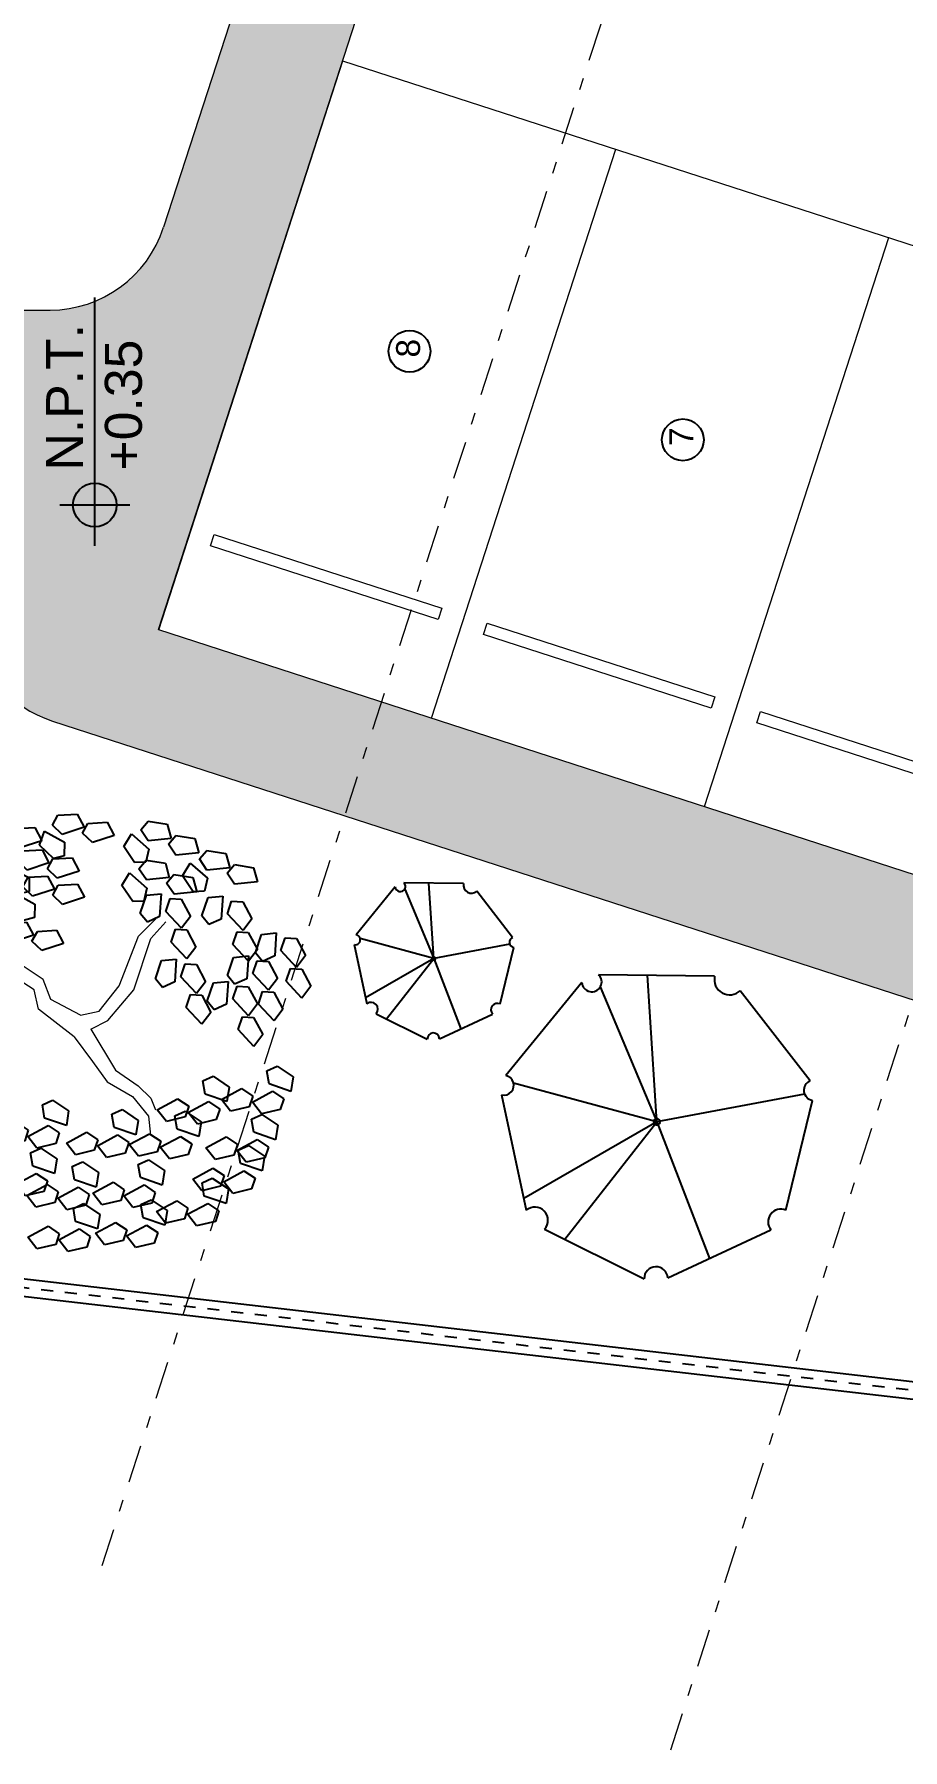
# Model space of a CAD drawing. Header units: feet. Extents: x 1019 to 2236, y -546 to 122.
# Drawn here: x 1096.12 to 1103.38, y -524.01 to -509.66 of the extents above; entities that cross this region are included whole.
import ezdxf

# ---------------------------------------------------------------- set-up
doc = ezdxf.new("R2010")
doc.units = ezdxf.units.FT
doc.header["$LTSCALE"] = 0.05
doc.header["$MEASUREMENT"] = 0
doc.linetypes.add('DASHDOT', pattern=[25.4, 12.7, -6.35, 0, -6.35])
doc.linetypes.add('HIDDEN', pattern=[9.524999999999999, 6.35, -3.175])
for name, color, linetype, lineweight in [('A-GENM', 8, 'Continuous', 9), ('arq-pisos', 251, 'Continuous', 5), ('None', 7, 'Continuous', 5), ('VUELOS', 8, 'HIDDEN', 0)]:
    doc.layers.add(name, color=color, linetype=linetype, lineweight=lineweight)
for name, color, linetype in [('PISO', 8, 'Continuous'), ('SOLAR', 2, 'DASHDOT'), ('TXT', 2, 'Continuous')]:
    doc.layers.add(name, color=color, linetype=linetype)
doc.layers.add('PLANTS', color=7, linetype='Continuous', true_color=0x005716)
doc.styles.add('ROMAND', font='arial.ttf')
doc.styles.get("Standard").update_dxf_attribs({"font": 'arial.ttf'})

# ---------------------------------------------------------------- blocks, each defined once
blk = doc.blocks.new('Arbol200')
at = {"color": 33, "linetype": 'Continuous'}
for p, q in [((0.5337287999989598, 0.6718463999997737), (0.6184944000002246, 0.7262243999979517)), ((0.550641599999642, 0.5264423999993567), (0.6778007999986471, 0.6808067999980237)), ((0.6778007999986471, 0.6808067999980237), (0.8216783999996436, 0.7262243999979517)), ((0.3727367999994271, 0.3541499999984779), (0.4574951999998916, 0.5537303999975819)), ((0.4574951999998916, 0.5537303999975819), (0.5337287999989598, 0.6718463999997737)), ((-0.7032708000002571, 0.3268620000002528), (-0.8640756000002624, 0.4358124000002107)), ((-0.7032708000002571, 0.4266540000004141), (-0.8557092000001034, 0.5174819999978325)), ((-0.2796048000013002, 0.3722759999989619), (-0.7032708000002571, 0.4266540000004141)), ((0.4744223999989003, 0.3087359999997687), (0.550641599999642, 0.5264423999993567)), ((-0.2881512000001862, 0.2541600000000443), (-0.7032708000002571, 0.3268620000002528)), ((-1.135203042679223e-14, 0.2179043999978574), (-0.2796048000013002, 0.3722759999989619)), ((0.09313559999935705, 0.09998999999843078), (0.3727367999994271, 0.3541499999984779)), ((0.3389003999993179, 0.163529999997624), (0.4744223999989003, 0.3087359999997687)), ((-0.05929920000090758, 0.1362419999993989), (-0.2881512000001862, 0.2541600000000443)), ((-1.135203042679223e-14, -2.84147705365001e-15), (-0.05929920000090758, 0.1362419999993989)), ((0.09313559999935705, 0.09998999999843078), (-1.135203042679223e-14, 0.2179043999978574)), ((0.1779083999997851, -0.01812960000170562), (0.3389003999993179, 0.163529999997624)), ((-1.135203042679223e-14, -2.84147705365001e-15), (-0.07621920000075305, -0.2541636000012687)), ((0.1779083999997851, -0.01812960000170562), (0.01691640000025246, -0.3358259999997272)), ((-0.07621920000075305, -0.2541636000012687), (-0.2202912000004403, -0.3447936000004148)), ((-0.2202912000004403, -0.3447936000004148), (-0.3389040000005593, -0.6354035999997023)), ((-0.1271628000002351, -0.3993696000001392), (-0.2372112000002857, -0.6806124000009759)), ((0.01691640000025246, -0.3358259999997272), (-0.1271628000002351, -0.3993696000001392)), ((-0.2372112000002857, -0.6806124000009759), (-0.1695492000004492, -0.8260236000005562))]:
    blk.add_line(p, q, dxfattribs=at)
at = {"layer": 'PLANTS', "linetype": 'Continuous'}
for p, q in [((-0.9263412000002176, 1.555462799999802), (-0.8082072000001175, 1.652238000000213)), ((-0.8082072000001175, 1.652238000000213), (-0.7031088000010753, 1.601028000000585)), ((-0.6969347999998831, 1.644184799998035), (-0.5788044000010018, 1.74096719999761)), ((-0.6849720000002093, 1.556225999999512), (-0.6969347999998831, 1.644184799998035)), ((-0.4737060000003225, 1.689757199997981), (-0.5797007999999664, 1.542340800000599)), ((-0.5788044000010018, 1.74096719999761), (-0.4737060000003225, 1.689757199997981)), ((0.09125279999879013, 1.601254799998784), (0.1497887999999762, 1.74230639999914)), ((0.1497887999999762, 1.74230639999914), (0.2666231999988554, 1.746701999997455)), ((0.2666231999988554, 1.746701999997455), (0.2426508000000353, 1.566730800000002)), ((0.2941451999993546, 1.60529399999759), (0.3346091999986924, 1.703455199999004)), ((0.3346091999986924, 1.703455199999004), (0.4226903999993624, 1.692414000000278)), ((0.4226903999993624, 1.692414000000278), (0.4858559999995009, 1.553374800000162)), ((0.4894523999990156, 1.556042399999566), (0.5479955999993649, 1.697090399998703)), ((0.5479955999993649, 1.697090399998703), (0.6648227999990808, 1.701486000000292)), ((0.6648227999990808, 1.701486000000292), (0.640857599999424, 1.521514799999565)), ((0.6923411999999984, 1.560078000000428), (0.7328124000001366, 1.658235600000623)), ((0.7328124000001366, 1.658235600000623), (0.8208971999987511, 1.647197999999841)), ((0.7519428000001311, 1.501466399999842), (0.8104859999988434, 1.642518000000197)), ((0.8104859999988434, 1.642518000000197), (0.9273132000001965, 1.646910000000568)), ((0.8208971999987511, 1.647197999999841), (0.8840627999988896, 1.50816239999767)), ((0.9273132000001965, 1.646910000000568), (0.9033479999989026, 1.466942399997785)), ((-0.9143748000009622, 1.467503999998004), (-0.9263412000002176, 1.555462799999802)), ((-0.7031088000010753, 1.601028000000585), (-0.8091072000003009, 1.453615199997873)), ((-0.5797007999999664, 1.542340800000599), (-0.6849720000002093, 1.556225999999512)), ((-0.4766436000010912, 1.462525199998706), (-0.3585059999997725, 1.55930759999828)), ((-0.2534147999998936, 1.508097599998652), (-0.3594059999999558, 1.360684799999214)), ((-0.3585059999997725, 1.55930759999828), (-0.2534147999998936, 1.508097599998652)), ((0.1432800000000384, 1.529330399999887), (0.09125279999879013, 1.601254799998784)), ((0.2426508000000353, 1.566730800000002), (0.1432800000000384, 1.529330399999887)), ((0.40936319999945, 1.464969599997855), (0.2941451999993546, 1.60529399999759)), ((0.4858559999995009, 1.553374800000162), (0.40936319999945, 1.464969599997855)), ((0.5414795999986267, 1.48411439999945), (0.4894523999990156, 1.556042399999566)), ((0.640857599999424, 1.521514799999565), (0.5414795999986267, 1.48411439999945)), ((0.8075627999996754, 1.419753599997418), (0.6923411999999984, 1.560078000000428)), ((0.8039771999989056, 1.429538399999726), (0.7519428000001311, 1.501466399999842)), ((0.8840627999988896, 1.50816239999767), (0.8075627999996754, 1.419753599997418)), ((0.9548351999990585, 1.505501999997429), (0.9953063999991968, 1.603659599997624)), ((1.070060399999954, 1.365181199998912), (0.9548351999990585, 1.505501999997429)), ((0.9953063999991968, 1.603659599997624), (1.083387599999867, 1.592625599998061)), ((1.083387599999867, 1.592625599998061), (1.146553200000005, 1.453586399997945)), ((-0.9386964000001283, 1.390683599998371), (-0.7586100000013288, 1.413773999999827)), ((-0.9044280000011098, 1.278910799998991), (-0.9386964000001283, 1.390683599998371)), ((-0.8091072000003009, 1.453615199997873), (-0.9143748000009622, 1.467503999998004)), ((-0.7586100000013288, 1.413773999999827), (-0.6969312000003014, 1.327345199998669)), ((-0.7060499999997887, 1.373803200000472), (-0.5879160000013257, 1.470581999998828)), ((-0.6940800000009516, 1.285844399998675), (-0.7060499999997887, 1.373803200000472)), ((-0.4828176000006464, 1.419379199998363), (-0.5888124000002903, 1.271962799997706)), ((-0.5879160000013257, 1.470581999998828), (-0.4828176000006464, 1.419379199998363)), ((-0.4646807999997804, 1.374566400000182), (-0.4766436000010912, 1.462525199998706)), ((-0.3594059999999558, 1.360684799999214), (-0.4646807999997804, 1.374566400000182)), ((-0.2479752000001212, 1.34460719999806), (-0.1298448000012399, 1.441393199998853)), ((-0.02475000000014232, 1.390183199999225), (-0.1307447999997862, 1.242766799998569)), ((-0.1298448000012399, 1.441393199998853), (-0.02475000000014232, 1.390183199999225)), ((0.320921999999689, 1.360785600000596), (0.3613931999998272, 1.458957599999118)), ((0.4361471999989476, 1.220468400000024), (0.320921999999689, 1.360785600000596)), ((0.3613931999998272, 1.458957599999118), (0.4494780000000787, 1.447909199997954)), ((0.4494780000000787, 1.447909199997954), (0.5126471999997988, 1.308877200000276)), ((0.7191287999990776, 1.31556960000016), (0.7595999999992159, 1.413741599998681)), ((0.7595999999992159, 1.413741599998681), (0.8476775999986671, 1.402693199997517)), ((0.9033479999989026, 1.466942399997785), (0.8039771999989056, 1.429538399999726)), ((0.8476775999986671, 1.402693199997517), (0.9108468000000243, 1.263661199999839)), ((0.9816263999993565, 1.26099719999838), (1.022097599999495, 1.359165599998957)), ((1.022097599999495, 1.359165599998957), (1.110175199998946, 1.348117199997793)), ((1.05933960000001, 1.270760399999924), (1.117886399999941, 1.411812000000279)), ((1.146553200000005, 1.453586399997945), (1.070060399999954, 1.365181199998912)), ((1.117886399999941, 1.411812000000279), (1.234710000000075, 1.416203999997376)), ((1.234710000000075, 1.416203999997376), (1.210744799998781, 1.236236399997867)), ((1.262231999998937, 1.274795999997511), (1.302703199999075, 1.372960800000143)), ((1.302703199999075, 1.372960800000143), (1.390784399999745, 1.361919599998143)), ((1.390784399999745, 1.361919599998143), (1.453949999999884, 1.222880399998027)), ((-0.7530696000001739, 1.258577999997939), (-0.9044280000011098, 1.278910799998991)), ((-0.9003132000012668, 1.172116799998909), (-0.7821792000011668, 1.268899199998484)), ((-0.7821792000011668, 1.268899199998484), (-0.677088000001288, 1.217689199998855)), ((-0.6969312000003014, 1.327345199998669), (-0.7530696000001739, 1.258577999997939)), ((-0.7184052000013366, 1.209023999999042), (-0.5383188000008999, 1.232114400000498)), ((-0.5888124000002903, 1.271962799997706), (-0.6940800000009516, 1.285844399998675)), ((-0.5383188000008999, 1.232114400000498), (-0.4766364000002908, 1.145689200000558)), ((-0.4773852000000374, 1.255888799997771), (-0.3592548000011561, 1.352663999998182)), ((-0.4654152000012004, 1.167926399998029), (-0.4773852000000374, 1.255888799997771)), ((-0.2541564000004768, 1.301453999998554), (-0.3601476000005391, 1.154037599997898)), ((-0.3592548000011561, 1.352663999998182), (-0.2541564000004768, 1.301453999998554)), ((-0.2360160000000291, 1.256648399999537), (-0.2479752000001212, 1.34460719999806)), ((-0.1307447999997862, 1.242766799998569), (-0.2360160000000291, 1.256648399999537)), ((0.269157599999005, 1.120226399998134), (0.327693600000191, 1.261277999998489)), ((0.327693600000191, 1.261277999998489), (0.4445243999994886, 1.265673600000079)), ((0.4445243999994886, 1.265673600000079), (0.4205556000002502, 1.085702399999351)), ((0.5126471999997988, 1.308877200000276), (0.4361471999989476, 1.220468400000024)), ((0.4720391999991875, 1.124265600000214), (0.5125103999993257, 1.22241959999919)), ((0.5125103999993257, 1.22241959999919), (0.6005915999999956, 1.211385599999627)), ((0.8343539999999734, 1.175255999997532), (0.7191287999990776, 1.31556960000016)), ((0.9108468000000243, 1.263661199999839), (0.8343539999999734, 1.175255999997532)), ((1.096844399999452, 1.120679999997807), (0.9816263999993565, 1.26099719999838)), ((1.111366799999621, 1.198832399999807), (1.05933960000001, 1.270760399999924)), ((1.110175199998946, 1.348117199997793), (1.173337199999503, 1.209085200000115)), ((1.210744799998781, 1.236236399997867), (1.111366799999621, 1.198832399999807)), ((1.377449999999032, 1.134475199998994), (1.262231999998937, 1.274795999997511)), ((1.453949999999884, 1.222880399998027), (1.377449999999032, 1.134475199998994)), ((-1.409558400000253, 1.113483599997559), (-1.305216000000121, 1.166212799997444)), ((-1.403931600000953, 0.9608759999977308), (-1.409558400000253, 1.113483599997559)), ((-1.305216000000121, 1.166212799997444), (-1.251925200000016, 0.9926423999993829)), ((-1.129723200001183, 1.083394799997401), (-1.011589200001083, 1.180169999997813)), ((-0.9064908000004037, 1.128967200000622), (-1.012489200001266, 0.9815507999999652)), ((-1.011589200001083, 1.180169999997813), (-0.9064908000004037, 1.128967200000622)), ((-0.8883540000011748, 1.084158000000386), (-0.9003132000012668, 1.172116799998909)), ((-0.677088000001288, 1.217689199998855), (-0.7830828000009318, 1.070272799998199)), ((-0.6841332000010992, 1.097251199999661), (-0.7184052000013366, 1.209023999999042)), ((-0.532778399999745, 1.07691839999861), (-0.6841332000010992, 1.097251199999661)), ((-0.4766364000002908, 1.145689200000558), (-0.532778399999745, 1.07691839999861)), ((-0.4897440000011669, 1.091105999998396), (-0.3096503999999299, 1.114196399999852)), ((-0.455468400001348, 0.9793331999990158), (-0.4897440000011669, 1.091105999998396)), ((-0.3601476000005391, 1.154037599997898), (-0.4654152000012004, 1.167926399998029)), ((-0.3096503999999299, 1.114196399999852), (-0.2479752000001212, 1.027771199999913)), ((0.3211848000002533, 1.048301999999236), (0.269157599999005, 1.120226399998134)), ((0.4205556000002502, 1.085702399999351), (0.3211848000002533, 1.048301999999236)), ((0.5872644000000832, 0.9839412000004784), (0.4720391999991875, 1.124265600000214)), ((0.5825880000000211, 0.9568943999987793), (0.6411275999991517, 1.097945999999135)), ((0.6005915999999956, 1.211385599999627), (0.6637643999992974, 1.072346399999512)), ((0.6411275999991517, 1.097945999999135), (0.7579584000000863, 1.102337999999506)), ((0.7579584000000863, 1.102337999999506), (0.7339895999992109, 0.9223703999999968)), ((1.173337199999503, 1.209085200000115), (1.096844399999452, 1.120679999997807)), ((1.289016000000072, 1.030291199998461), (1.32948720000021, 1.128459599999039)), ((1.32948720000021, 1.128459599999039), (1.417564799999661, 1.117411199997875)), ((1.417564799999661, 1.117411199997875), (1.480733999999381, 0.9783792000001965)), ((-1.326646800001265, 0.9172079999974783), (-1.403931600000953, 0.9608759999977308)), ((-1.251925200000016, 0.9926423999993829), (-1.326646800001265, 0.9172079999974783)), ((-1.117753200000709, 0.9954359999988781), (-1.129723200001183, 1.083394799997401)), ((-1.012489200001266, 0.9815507999999652), (-1.117753200000709, 0.9954359999988781)), ((-0.7830828000009318, 1.070272799998199), (-0.8883540000011748, 1.084158000000386)), ((-0.3041172000012125, 0.959003999999183), (-0.455468400001348, 0.9793331999990158)), ((-0.3411144000007084, 0.9087947999978467), (-0.22298400000019, 1.005577199997421)), ((-0.2479752000001212, 1.027771199999913), (-0.3041172000012125, 0.959003999999183)), ((-0.1178928000003111, 0.9543671999977931), (-0.2238875999999549, 0.8069508000004105)), ((-0.22298400000019, 1.005577199997421), (-0.1178928000003111, 0.9543671999977931)), ((0.4988339999990671, 0.8797571999999462), (0.5393051999992053, 0.9779256000005232)), ((0.5393051999992053, 0.9779256000005232), (0.6273863999998752, 0.9668771999993594)), ((0.6346151999996322, 0.8849699999998818), (0.5825880000000211, 0.9568943999987793)), ((0.6637643999992974, 1.072346399999512), (0.5872644000000832, 0.9839412000004784)), ((0.6273863999998752, 0.9668771999993594), (0.6905520000000137, 0.827845199998407)), ((0.7854803999989485, 0.9609335999975854), (0.8259443999999234, 1.059094799998999)), ((0.9006983999990438, 0.8206091999978496), (0.7854803999989485, 0.9609335999975854)), ((0.8259443999999234, 1.059094799998999), (0.9140255999989562, 1.048053600000273)), ((0.9140255999989562, 1.048053600000273), (0.9771911999990948, 0.9090144000001572)), ((1.404244799998912, 0.8899739999978891), (1.289016000000072, 1.030291199998461)), ((1.321253999999305, 0.8293967999998102), (1.379793600000073, 0.9704484000001655)), ((1.379793600000073, 0.9704484000001655), (1.496624399999371, 0.974843999998481)), ((1.480733999999381, 0.9783792000001965), (1.404244799998912, 0.8899739999978891)), ((1.496624399999371, 0.974843999998481), (1.472651999998914, 0.7948727999977534)), ((-1.477641600000254, 0.8771327999987959), (-1.37329560000054, 0.9298619999986811)), ((-1.472018400000536, 0.7245215999977489), (-1.477641600000254, 0.8771327999987959)), ((-1.37329560000054, 0.9298619999986811), (-1.320008400000017, 0.7562916000006197)), ((-1.142078400001094, 0.918615599999245), (-0.9619920000006572, 0.941705999997427)), ((-1.107806400000857, 0.8068427999998646), (-1.142078400001094, 0.918615599999245)), ((-0.9619920000006572, 0.941705999997427), (-0.9003096000000481, 0.8552771999995428)), ((-0.9003096000000481, 0.8552771999995428), (-0.9564516000011394, 0.7865099999988131)), ((-0.5705208000010429, 0.8200727999996131), (-0.4523904000005246, 0.9168480000000243)), ((-0.5585616000009508, 0.7321139999978157), (-0.5705208000010429, 0.8200727999996131)), ((-0.3472919999998453, 0.8656451999995596), (-0.4532904000007079, 0.7182287999989029)), ((-0.4523904000005246, 0.9168480000000243), (-0.3472919999998453, 0.8656451999995596)), ((-0.3291516000010347, 0.8208359999993233), (-0.3411144000007084, 0.9087947999978467)), ((-0.2238875999999549, 0.8069508000004105), (-0.3291516000010347, 0.8208359999993233)), ((0.6140519999991625, 0.7394399999993737), (0.4988339999990671, 0.8797571999999462)), ((0.6905520000000137, 0.827845199998407), (0.6140519999991625, 0.7394399999993737)), ((0.7339895999992109, 0.9223703999999968), (0.6346151999996322, 0.8849699999998818)), ((0.8122571999992828, 0.7164252000005916), (0.852728399999421, 0.8145935999978945)), ((0.852728399999421, 0.8145935999978945), (0.9408131999996725, 0.8035452000000048)), ((0.9771911999990948, 0.9090144000001572), (0.9006983999990438, 0.8206091999978496)), ((1.014627599999937, 0.7481483999974414), (1.07317079999865, 0.8891963999998522)), ((1.07317079999865, 0.8891963999998522), (1.189994399998784, 0.8935919999981677)), ((1.189994399998784, 0.8935919999981677), (1.166032799998709, 0.7136243999986589)), ((1.217516399999283, 0.7521839999983029), (1.257987599999421, 0.850341599998498)), ((1.257987599999421, 0.850341599998498), (1.346072399999673, 0.8393075999989349)), ((1.373281199998917, 0.7574723999976384), (1.321253999999305, 0.8293967999998102)), ((1.346072399999673, 0.8393075999989349), (1.40923440000023, 0.7002683999988192)), ((1.52414639999987, 0.8334359999986162), (1.564610399999208, 0.93159720000003)), ((1.639364399999965, 0.6931115999988804), (1.52414639999987, 0.8334359999986162)), ((1.564610399999208, 0.93159720000003), (1.652691599999878, 0.9205559999980294)), ((1.652691599999878, 0.9205559999980294), (1.715857200000016, 0.7815167999979138)), ((-1.394730000001266, 0.6808571999987151), (-1.472018400000536, 0.7245215999977489)), ((-1.320008400000017, 0.7562916000006197), (-1.394730000001266, 0.6808571999987151)), ((-1.348264800000299, 0.6150203999979538), (-1.257735600000899, 0.7723979999984265)), ((-1.257735600000899, 0.7723979999984265), (-1.151604000000782, 0.7692551999985852)), ((-1.240200000000561, 0.659541599998917), (-1.135857600000429, 0.7122707999988023)), ((-1.130792400001349, 0.6829559999987367), (-1.238526000000286, 0.5747147999998531)), ((-1.151604000000782, 0.7692551999985852), (-1.130792400001349, 0.6829559999987367)), ((-1.135857600000429, 0.7122707999988023), (-1.082566800000325, 0.5387003999974667)), ((-0.9564516000011394, 0.7865099999988131), (-1.107806400000857, 0.8068427999998646)), ((-1.053496800001278, 0.6023664000000252), (-0.935362800001178, 0.6991416000004363)), ((-0.935362800001178, 0.6991416000004363), (-0.8302644000004988, 0.6479387999999715)), ((-0.8240904000009436, 0.6910883999982587), (-0.7059564000008435, 0.787870799997833)), ((-0.8121276000012698, 0.6031259999985167), (-0.8240904000009436, 0.6910883999982587)), ((-0.6008652000009647, 0.736660799998205), (-0.7068600000006084, 0.5892443999975483)), ((-0.7059564000008435, 0.787870799997833), (-0.6008652000009647, 0.736660799998205)), ((-0.5828796000005354, 0.6552935999981826), (-0.4027932000000987, 0.6783839999996387)), ((-0.4532904000007079, 0.7182287999989029), (-0.5585616000009508, 0.7321139999978157)), ((-0.4027932000000987, 0.6783839999996387), (-0.3411144000007084, 0.5919551999984803)), ((0.9274859999997601, 0.576108000000019), (0.8122571999992828, 0.7164252000005916)), ((0.9408131999996725, 0.8035452000000048), (1.003982399999393, 0.6645131999990525)), ((1.066654799999549, 0.6762204000005994), (1.014627599999937, 0.7481483999974414)), ((1.166032799998709, 0.7136243999986589), (1.066654799999549, 0.6762204000005994)), ((1.332734399999379, 0.6118631999997859), (1.217516399999283, 0.7521839999983029)), ((1.40923440000023, 0.7002683999988192), (1.332734399999379, 0.6118631999997859)), ((1.472651999998914, 0.7948727999977534), (1.373281199998917, 0.7574723999976384)), ((1.550923200000204, 0.5889275999983482), (1.591394399998705, 0.6870959999989252)), ((1.591394399998705, 0.6870959999989252), (1.679479199998957, 0.6760511999989801)), ((1.715857200000016, 0.7815167999979138), (1.639364399999965, 0.6931115999988804)), ((-1.545080399999835, 0.6141276000002079), (-1.44073800000134, 0.6668568000000931)), ((-1.539453600000536, 0.4615200000003795), (-1.545080399999835, 0.6141276000002079)), ((-1.44073800000134, 0.6668568000000931), (-1.387447200001236, 0.4932863999987575)), ((-1.238526000000286, 0.5747147999998531), (-1.348264800000299, 0.6150203999979538)), ((-1.234573200001262, 0.5069339999990887), (-1.240200000000561, 0.659541599998917)), ((-1.041530400000386, 0.5144075999982277), (-1.053496800001278, 0.6023664000000252)), ((-0.8302644000004988, 0.6479387999999715), (-0.9362628000013613, 0.5005223999993148)), ((-0.7068600000006084, 0.5892443999975483), (-0.8121276000012698, 0.6031259999985167)), ((-0.5486111999998797, 0.5435207999988023), (-0.5828796000005354, 0.6552935999981826)), ((-0.3972528000005809, 0.5231879999977508), (-0.5486111999998797, 0.5435207999988023)), ((-0.3411144000007084, 0.5919551999984803), (-0.3972528000005809, 0.5231879999977508)), ((0.6673644000000308, 0.4667040000003879), (0.7259003999995798, 0.6077555999974691)), ((0.7259003999995798, 0.6077555999974691), (0.8427311999988774, 0.6121511999990588)), ((0.8427311999988774, 0.6121511999990588), (0.818762399999639, 0.4321799999983312)), ((0.8702531999993766, 0.4707431999991939), (0.9107171999987144, 0.5688971999981702)), ((0.9107171999987144, 0.5688971999981702), (0.9987983999993844, 0.5578631999986072)), ((1.003982399999393, 0.6645131999990525), (0.9274859999997601, 0.576108000000019)), ((0.9987983999993844, 0.5578631999986072), (1.061963999999523, 0.4188239999984915)), ((1.244303999999999, 0.5076755999980349), (1.284775200000138, 0.6058475999998307)), ((1.284775200000138, 0.6058475999998307), (1.372849200000007, 0.5947991999986669)), ((1.372849200000007, 0.5947991999986669), (1.436021999999309, 0.4557671999977145)), ((1.666151999999044, 0.4486103999977757), (1.550923200000204, 0.5889275999983482)), ((1.679479199998957, 0.6760511999989801), (1.742648399998677, 0.5370191999980278)), ((-1.613167200001055, 0.3777767999981705), (-1.508817600000123, 0.4305059999980557)), ((-1.462168800000847, 0.417852000000127), (-1.539453600000536, 0.4615200000003795)), ((-1.508817600000123, 0.4305059999980557), (-1.455534000000819, 0.2569355999999942)), ((-1.387447200001236, 0.4932863999987575), (-1.462168800000847, 0.417852000000127)), ((-1.308283200000562, 0.4231908000001539), (-1.20394080000043, 0.475920000000039)), ((-1.302660000000844, 0.2705795999991067), (-1.308283200000562, 0.4231908000001539)), ((-1.157288399999936, 0.4632659999988362), (-1.234573200001262, 0.5069339999990887)), ((-1.20394080000043, 0.475920000000039), (-1.150650000000325, 0.3023495999987034)), ((-1.082566800000325, 0.5387003999974667), (-1.157288399999936, 0.4632659999988362)), ((-1.065855600000771, 0.4375835999973759), (-0.8857692000003339, 0.4606776000000508)), ((-1.031583600000533, 0.3258107999979955), (-1.065855600000771, 0.4375835999973759)), ((-0.9362628000013613, 0.5005223999993148), (-1.041530400000386, 0.5144075999982277)), ((-0.8857692000003339, 0.4606776000000508), (-0.8240868000013619, 0.3742487999988924)), ((0.719391599999642, 0.3947795999982162), (0.6673644000000308, 0.4667040000003879)), ((0.818762399999639, 0.4321799999983312), (0.719391599999642, 0.3947795999982162)), ((0.9854711999994719, 0.3304187999994582), (0.8702531999993766, 0.4707431999991939)), ((1.061963999999523, 0.4188239999984915), (0.9854711999994719, 0.3304187999994582)), ((1.359529199999258, 0.3673619999986812), (1.244303999999999, 0.5076755999980349)), ((1.436021999999309, 0.4557671999977145), (1.359529199999258, 0.3673619999986812)), ((1.45521359999874, 0.3123323999992834), (1.513749599999926, 0.4533839999996388)), ((1.513749599999926, 0.4533839999996388), (1.630583999998805, 0.4577795999979543)), ((1.630583999998805, 0.4577795999979543), (1.606611599999985, 0.2778084000005009)), ((1.658095199998922, 0.3163715999980894), (1.698566399999061, 0.4145256000003399)), ((1.742648399998677, 0.5370191999980278), (1.666151999999044, 0.4486103999977757)), ((1.698566399999061, 0.4145256000003399), (1.786651199999312, 0.4034915999975027)), ((-1.607540400000118, 0.2251619999991789), (-1.613167200001055, 0.3777767999981705)), ((-1.483786799999882, 0.1156644000006025), (-1.393261200000063, 0.2730419999978011)), ((-1.393261200000063, 0.2730419999978011), (-1.287129599999946, 0.2698991999979597)), ((-1.150650000000325, 0.3023495999987034), (-1.225371599999937, 0.226915200000073)), ((-1.178906400000608, 0.1610783999993117), (-1.088380800000789, 0.318459599997729)), ((-1.088380800000789, 0.318459599997729), (-0.9822528000002535, 0.3153131999999431)), ((-0.8802252000012344, 0.3054815999981628), (-1.031583600000533, 0.3258107999979955)), ((-0.9822528000002535, 0.3153131999999431), (-0.9614376000012383, 0.2290175999980391)), ((-0.8240868000013619, 0.3742487999988924), (-0.8802252000012344, 0.3054815999981628)), ((0.8970335999992926, 0.2262347999989259), (0.937501199999849, 0.324403199999503)), ((0.937501199999849, 0.324403199999503), (1.025586000000101, 0.3133547999983392)), ((1.025586000000101, 0.3133547999983392), (1.088758799999402, 0.1743227999973868)), ((1.133229599999674, 0.2398319999985659), (1.191769199998805, 0.3808799999977026)), ((1.191769199998805, 0.3808799999977026), (1.30859999999974, 0.3852755999992922)), ((1.30859999999974, 0.3852755999992922), (1.284631199998864, 0.2053043999985647)), ((1.336114799999438, 0.2438675999994274), (1.376585999999577, 0.3420323999987857)), ((1.376585999999577, 0.3420323999987857), (1.464667200000247, 0.3309912000000594)), ((1.507240799999988, 0.2404080000003858), (1.45521359999874, 0.3123323999992834)), ((1.464667200000247, 0.3309912000000594), (1.527839999999548, 0.1919519999999437)), ((1.606611599999985, 0.2778084000005009), (1.507240799999988, 0.2404080000003858)), ((1.773320399999818, 0.1760471999983537), (1.658095199998922, 0.3163715999980894)), ((1.786651199999312, 0.4034915999975027), (1.849820399999032, 0.264452399997387)), ((-1.530252000000848, 0.1815011999980896), (-1.607540400000118, 0.2251619999991789)), ((-1.455534000000819, 0.2569355999999942), (-1.530252000000848, 0.1815011999980896)), ((-1.266318000000513, 0.1835999999981112), (-1.374047999999868, 0.07535879999922769)), ((-1.225371599999937, 0.226915200000073), (-1.302660000000844, 0.2705795999991067)), ((-1.287129599999946, 0.2698991999979597), (-1.266318000000513, 0.1835999999981112)), ((-1.069167600000594, 0.1207727999979369), (-1.178906400000608, 0.1610783999993117)), ((-0.9614376000012383, 0.2290175999980391), (-1.069167600000594, 0.1207727999979369)), ((1.012258800000188, 0.08591759999835345), (0.8970335999992926, 0.2262347999989259)), ((1.088758799999402, 0.1743227999973868), (1.012258800000188, 0.08591759999835345)), ((1.185256799999286, 0.1679039999984496), (1.133229599999674, 0.2398319999985659)), ((1.284631199998864, 0.2053043999985647), (1.185256799999286, 0.1679039999984496)), ((1.451339999998697, 0.1035467999976362), (1.336114799999438, 0.2438675999994274)), ((1.527839999999548, 0.1919519999999437), (1.451339999998697, 0.1035467999976362)), ((1.684889999998802, 0.07186319999782143), (1.72536119999894, 0.1700315999983985)), ((1.72536119999894, 0.1700315999983985), (1.81344239999961, 0.1589832000005089)), ((1.849820399999032, 0.264452399997387), (1.773320399999818, 0.1760471999983537)), ((1.81344239999961, 0.1589832000005089), (1.876607999999748, 0.01995119999955648)), ((-1.374047999999868, 0.07535879999922769), (-1.483786799999882, 0.1156644000006025)), ((0.7011935999993397, -0.08703359999963424), (0.7597295999988887, 0.05401799999744696)), ((0.7597295999988887, 0.05401799999744696), (0.8765639999994049, 0.05841359999903659)), ((0.8765639999994049, 0.05841359999903659), (0.8525915999989478, -0.1215576000016909)), ((0.9040751999995222, -0.08299440000082824), (0.9445463999996604, 0.01515959999814811)), ((0.9445463999996604, 0.01515959999814811), (1.032631199999912, 0.004125599998585017)), ((1.032631199999912, 0.004125599998585017), (1.095800399999632, -0.1349136000015306)), ((1.09084319999946, -0.1051596000001183), (1.14938639999981, 0.03588839999901836)), ((1.14938639999981, 0.03588839999901836), (1.266213599999526, 0.04028400000060799)), ((1.266213599999526, 0.04028400000060799), (1.242248399999869, -0.139683600002175)), ((1.362905999999737, -0.0006408000008406127), (1.403377199999875, 0.09753119999768102)), ((1.403377199999875, 0.09753119999768102), (1.491462000000126, 0.08648279999979137)), ((1.491462000000126, 0.08648279999979137), (1.554623999999046, -0.05254920000116101)), ((1.800107999998897, -0.06845399999947686), (1.684889999998802, 0.07186319999782143)), ((1.876607999999748, 0.01995119999955648), (1.800107999998897, -0.06845399999947686)), ((-1.536742800001241, -0.08989559999936601), (-1.445896800001003, -0.01631519999973818)), ((-1.498996800000361, -0.2378772000014606), (-1.536742800001241, -0.08989559999936601)), ((-1.445896800001003, -0.01631519999973818), (-1.357135200000823, -0.1747044000021589)), ((0.7532207999989509, -0.158958000001806), (0.7011935999993397, -0.08703359999963424)), ((0.8525915999989478, -0.1215576000016909), (0.7532207999989509, -0.158958000001806)), ((1.019304, -0.223318800000564), (0.9040751999995222, -0.08299440000082824)), ((1.095800399999632, -0.1349136000015306), (1.019304, -0.223318800000564)), ((1.142870399999071, -0.1770876000002346), (1.09084319999946, -0.1051596000001183)), ((1.293735600000025, -0.101124000002531), (1.334206800000163, -0.002966400002335944)), ((1.40895360000012, -0.241444800001048), (1.293735600000025, -0.101124000002531)), ((1.334206800000163, -0.002966400002335944), (1.422287999999196, -0.01400040000189904)), ((1.478127599999413, -0.1409544000001944), (1.362905999999737, -0.0006408000008406127)), ((1.422287999999196, -0.01400040000189904), (1.485453599999334, -0.1530396000020147)), ((1.554623999999046, -0.05254920000116101), (1.478127599999413, -0.1409544000001944)), ((-1.553353200001049, -0.3353039999998174), (-1.46250360000123, -0.2617164000010263)), ((-1.414231200000734, -0.2642292000004118), (-1.498996800000361, -0.2378772000014606)), ((-1.46250360000123, -0.2617164000010263), (-1.373745600000632, -0.4201128000026102)), ((-1.357135200000823, -0.1747044000021589), (-1.414231200000734, -0.2642292000004118)), ((-1.206395999999961, -0.3076056000001727), (-1.11555000000136, -0.2340252000005449)), ((-1.11555000000136, -0.2340252000005449), (-1.026792000000762, -0.3924108000017469)), ((-1.011567600000319, -0.2259432000017142), (-0.9207216000000811, -0.1523592000008676)), ((-0.9738216000010764, -0.3739212000025901), (-1.011567600000319, -0.2259432000017142)), ((-0.9207216000000811, -0.1523592000008676), (-0.83196360000112, -0.3107484000000141)), ((-0.6219180000001984, -0.3167639999999693), (-0.5310684000003788, -0.2431836000003414)), ((-0.5310684000003788, -0.2431836000003414), (-0.4423103999997806, -0.4015727999994879)), ((0.9308699999994018, -0.3275028000010962), (0.97134119999954, -0.2293344000005191)), ((0.97134119999954, -0.2293344000005191), (1.05942240000021, -0.240382800001683)), ((1.05942240000021, -0.240382800001683), (1.122587999998711, -0.3794147999993612)), ((1.242248399999869, -0.139683600002175), (1.142870399999071, -0.1770876000002346)), ((1.320519599999523, -0.3456323999995248), (1.360990799999661, -0.2474604000010032)), ((1.360990799999661, -0.2474604000010032), (1.449068399999112, -0.258508800002167)), ((1.485453599999334, -0.1530396000020147), (1.40895360000012, -0.241444800001048)), ((1.449068399999112, -0.258508800002167), (1.512237599998832, -0.3975407999998452)), ((-1.515610799999751, -0.4832820000006933), (-1.553353200001049, -0.3353039999998174)), ((-1.371513600001356, -0.5641631999998963), (-1.316278800001248, -0.3912047999994712)), ((-1.316278800001248, -0.3912047999994712), (-1.211882400000843, -0.3718548000004404)), ((-1.211882400000843, -0.3718548000004404), (-1.173308400001235, -0.4518071999995328)), ((-1.168650000000719, -0.4555836000010486), (-1.206395999999961, -0.3076056000001727)), ((-1.026792000000762, -0.3924108000017469), (-1.083884400001091, -0.4819355999999999)), ((-1.028178000000127, -0.4713480000009468), (-0.9373319999998897, -0.3977604000021557)), ((-0.8890559999998117, -0.4002732000015413), (-0.9738216000010764, -0.3739212000025901)), ((-0.9373319999998897, -0.3977604000021557), (-0.848570400001347, -0.5561568000004655)), ((-0.83196360000112, -0.3107484000000141), (-0.8890559999998117, -0.4002732000015413)), ((-0.5841720000009558, -0.4647420000008452), (-0.6219180000001984, -0.3167639999999693)), ((-0.4423103999997806, -0.4015727999994879), (-0.4994064000013281, -0.4910976000010151)), ((1.046087999999497, -0.4678200000016687), (0.9308699999994018, -0.3275028000010962)), ((1.122587999998711, -0.3794147999993612), (1.046087999999497, -0.4678200000016687)), ((1.435744799998781, -0.4859460000021528), (1.320519599999523, -0.3456323999995248)), ((1.512237599998832, -0.3975407999998452), (1.435744799998781, -0.4859460000021528)), ((-1.430841600000542, -0.5096304000016999), (-1.515610799999751, -0.4832820000006933)), ((-1.373745600000632, -0.4201128000026102), (-1.430841600000542, -0.5096304000016999)), ((-1.173308400001235, -0.4518071999995328), (-1.255730399999822, -0.5803668000011413)), ((-1.22300639999977, -0.5530103999994054), (-1.132160400001169, -0.4794228000006143)), ((-1.083884400001091, -0.4819355999999999), (-1.168650000000719, -0.4555836000010486)), ((-1.132160400001169, -0.4794228000006143), (-1.043402400000571, -0.6378192000021982)), ((-0.9904356000004668, -0.6193295999997672), (-1.028178000000127, -0.4713480000009468)), ((-0.8463420000000155, -0.7002035999998071), (-0.791107199999908, -0.5272488000006006)), ((-0.791107199999908, -0.5272488000006006), (-0.6867108000011398, -0.5078988000015698)), ((-0.6867108000011398, -0.5078988000015698), (-0.6481332000003135, -0.5878512000006623)), ((-0.6385284000000069, -0.5621724000004206), (-0.5476823999997691, -0.4885848000016295)), ((-0.4994064000013281, -0.4910976000010151), (-0.5841720000009558, -0.4647420000008452)), ((-0.5476823999997691, -0.4885848000016295), (-0.4589208000012263, -0.6469776000019948)), ((-1.384308000000976, -0.6436296000014436), (-1.293458400001157, -0.570045600000597)), ((-1.346562000000097, -0.7916076000023196), (-1.384308000000976, -0.6436296000014436)), ((-1.255730399999822, -0.5803668000011413), (-1.371513600001356, -0.5641631999998963)), ((-1.293458400001157, -0.570045600000597), (-1.204700400000559, -0.7284384000009623)), ((-1.185264000000109, -0.7009920000015), (-1.22300639999977, -0.5530103999994054)), ((-1.043402400000571, -0.6378192000021982), (-1.100494800000899, -0.727336800001288)), ((-1.041170400001294, -0.7818660000015398), (-0.985935600001187, -0.6089112000023333)), ((-0.9056664000012573, -0.6456743999995552), (-0.9904356000004668, -0.6193295999997672)), ((-0.985935600001187, -0.6089112000023333), (-0.8815392000007818, -0.5895612000000283)), ((-0.8429615999999555, -0.669513600002395), (-0.9253871999997614, -0.798076800001948)), ((-0.848570400001347, -0.5561568000004655), (-0.9056664000012573, -0.6456743999995552)), ((-0.8815392000007818, -0.5895612000000283), (-0.8429615999999555, -0.669513600002395)), ((-0.6481332000003135, -0.5878512000006623), (-0.7305588000001193, -0.7164144000002153)), ((-0.6007860000003461, -0.7101504000012965), (-0.6385284000000069, -0.5621724000004206)), ((-0.4589208000012263, -0.6469776000019948), (-0.5160168000011367, -0.7364988000023032)), ((-0.4566888000003132, -0.791028000002555), (-0.4014575999997874, -0.6180696000021298)), ((-0.4014575999997874, -0.6180696000021298), (-0.2970575999998004, -0.5987232000010436)), ((-0.2970575999998004, -0.5987232000010436), (-0.2584836000001928, -0.678675600000136)), ((-1.261796400000469, -0.8179596000012708), (-1.346562000000097, -0.7916076000023196)), ((-1.204700400000559, -0.7284384000009623), (-1.261796400000469, -0.8179596000012708)), ((-1.100494800000899, -0.727336800001288), (-1.185264000000109, -0.7009920000015)), ((-0.9253871999997614, -0.798076800001948), (-1.041170400001294, -0.7818660000015398)), ((-0.7305588000001193, -0.7164144000002153), (-0.8463420000000155, -0.7002035999998071)), ((-0.8422128000002089, -0.7796772000005177), (-0.751366799999971, -0.7060968000008898)), ((-0.804470400000548, -0.9276516000001748), (-0.8422128000002089, -0.7796772000005177)), ((-0.751366799999971, -0.7060968000008898), (-0.6626088000010099, -0.8644860000000363)), ((-0.6302844000003573, -0.7978032000010017), (-0.5394384000001196, -0.7242228000013738)), ((-0.5925384000011149, -0.9457812000018776), (-0.6302844000003573, -0.7978032000010017)), ((-0.5160168000011367, -0.7364988000023032), (-0.6007860000003461, -0.7101504000012965)), ((-0.5394384000001196, -0.7242228000013738), (-0.450673200000358, -0.8826120000005203)), ((-0.3409091999999986, -0.8072352000017445), (-0.4566888000003132, -0.791028000002555)), ((-0.2584836000001928, -0.678675600000136), (-0.3409091999999986, -0.8072352000017445)), ((-1.400914800001203, -0.8890344000006762), (-1.310068800000965, -0.8154540000010484)), ((-1.363176000001124, -1.037015999999497), (-1.400914800001203, -0.8890344000006762)), ((-1.310068800000965, -0.8154540000010484), (-1.221310800000367, -0.9738432000001949)), ((-1.219078800001091, -1.117889999999536), (-1.163844000000984, -0.9449316000023855)), ((-1.163844000000984, -0.9449316000023855), (-1.059447600000578, -0.9255852000012992)), ((-1.059447600000578, -0.9255852000012992), (-1.020873600000971, -1.005537600000392)), ((-1.037037600000269, -0.8886312000016943), (-0.9461916000000314, -0.8150508000020664)), ((-0.9992952000006083, -1.036605600001351), (-1.037037600000269, -0.8886312000016943)), ((-0.9461916000000314, -0.8150508000020664), (-0.8574336000010703, -0.9734363999999942)), ((-0.7197012000013386, -0.9540072000003448), (-0.804470400000548, -0.9276516000001748)), ((-0.6626088000010099, -0.8644860000000363), (-0.7197012000013386, -0.9540072000003448)), ((-0.5077764000010688, -0.9721332000008288), (-0.5925384000011149, -0.9457812000018776)), ((-0.450673200000358, -0.8826120000005203), (-0.5077764000010688, -0.9721332000008288)), ((-0.3269628000000125, -0.8877096000007468), (-0.1462104000000295, -0.8705376000023561)), ((-0.2963700000011272, -1.000544399999492), (-0.3269628000000125, -0.8877096000007468)), ((-0.1462104000000295, -0.8705376000023561), (-0.08740440000075295, -0.9589428000013895)), ((0.06832080000020824, -0.9206675999997997), (0.09282599999932017, -0.8173584000007422)), ((0.2042064000001005, -1.041094800001886), (0.06832080000020824, -0.9206675999997997)), ((0.09282599999932017, -0.8173584000007422), (0.1815479999991908, -0.8143884000004646)), ((0.1815479999991908, -0.8143884000004646), (0.2658275999996362, -0.9417419999997974)), ((0.2658275999996362, -0.9417419999997974), (0.2042064000001005, -1.041094800001886)), ((0.6527987999999709, -1.020459599999961), (0.6772967999999195, -0.9171504000009036)), ((0.6772967999999195, -0.9171504000009036), (0.7660187999997902, -0.914180400000626)), ((0.7660187999997902, -0.914180400000626), (0.8502984000002356, -1.041533999999959)), ((-1.278406800000278, -1.063360800002559), (-1.363176000001124, -1.037015999999497)), ((-1.221310800000367, -0.9738432000001949), (-1.278406800000278, -1.063360800002559)), ((-1.020873600000971, -1.005537600000392), (-1.103295600001195, -1.134100799999945)), ((-1.053648000000078, -1.134032399999708), (-0.9627984000002583, -1.06045200000008)), ((-0.9145259999997619, -1.062957600000303), (-0.9992952000006083, -1.036605600001351)), ((-0.9627984000002583, -1.06045200000008), (-0.8740404000012971, -1.218841200002501)), ((-0.8574336000010703, -0.9734363999999942), (-0.9145259999997619, -1.062957600000303)), ((-0.8588232000000174, -1.02508199999975), (-0.7679771999997796, -0.9514980000021779)), ((-0.8210808000003567, -1.173060000000626), (-0.8588232000000174, -1.02508199999975)), ((-0.7679771999997796, -0.9514980000021779), (-0.6792192000008185, -1.109887200001324)), ((-0.6769871999999054, -1.253937600001885), (-0.6217523999997979, -1.080975600000241)), ((-0.646894800000166, -1.043208000000234), (-0.5560487999999281, -0.9696276000006064)), ((-0.6091524000005051, -1.19118600000111), (-0.646894800000166, -1.043208000000234)), ((-0.6217523999997979, -1.080975600000241), (-0.5173560000010297, -1.061629200002429)), ((-0.5560487999999281, -0.9696276000006064), (-0.4672836000001666, -1.128016799999753)), ((-0.5173560000010297, -1.061629200002429), (-0.4787784000002033, -1.141585199999466)), ((-0.4098204000003647, -1.099105200001944), (-0.3054204000003778, -1.079758800000857)), ((-0.3054204000003778, -1.079758800000857), (-0.2668464000007702, -1.15971119999995)), ((-0.1457640000011565, -1.025827199999915), (-0.2963700000011272, -1.000544399999492)), ((-0.08740440000075295, -0.9589428000013895), (-0.1457640000011565, -1.025827199999915)), ((-0.1092060000013703, -1.002085200000513), (0.07154640000024984, -0.9849168000000673)), ((-0.07862400000122988, -1.114920000002533), (-0.1092060000013703, -1.002085200000513)), ((0.07154640000024984, -0.9849168000000673), (0.1303523999995264, -1.073322000002375)), ((0.1303523999995264, -1.073322000002375), (0.07198559999995952, -1.140210000002119)), ((0.2575187999993318, -0.9875016000009083), (0.4382711999993148, -0.9703260000012988)), ((0.2881007999994722, -1.100332800001709), (0.2575187999993318, -0.9875016000009083)), ((0.4382711999993148, -0.9703260000012988), (0.4970735999990097, -1.058731200000332)), ((0.4970735999990097, -1.058731200000332), (0.4387103999990244, -1.125619200000076)), ((0.7886807999986444, -1.140886800002048), (0.6527987999999709, -1.020459599999961)), ((0.8502984000002356, -1.041533999999959), (0.7886807999986444, -1.140886800002048)), ((-1.103295600001195, -1.134100799999945), (-1.219078800001091, -1.117889999999536)), ((-1.015909199999999, -1.282014000001803), (-1.053648000000078, -1.134032399999708)), ((-0.8740404000012971, -1.218841200002501), (-0.9311364000012077, -1.308358800001591)), ((-0.8718119999999657, -1.362888000001843), (-0.8165771999998582, -1.189929600001417)), ((-0.7363116000011473, -1.199404800000414), (-0.8210808000003567, -1.173060000000626)), ((-0.8165771999998582, -1.189929600001417), (-0.7121771999998713, -1.170583200000331)), ((-0.6792192000008185, -1.109887200001324), (-0.7363116000011473, -1.199404800000414)), ((-0.7121771999998713, -1.170583200000331), (-0.6736032000002637, -1.250535599999423)), ((-0.524379600000077, -1.217534400002117), (-0.6091524000005051, -1.19118600000111)), ((-0.4787784000002033, -1.141585199999466), (-0.5612040000000093, -1.270144800001074)), ((-0.4672836000001666, -1.128016799999753), (-0.524379600000077, -1.217534400002117)), ((-0.4650516000008905, -1.272063600002369), (-0.4098204000003647, -1.099105200001944)), ((-0.2668464000007702, -1.15971119999995), (-0.3492720000005761, -1.288270800001558)), ((-0.2421936000008031, -1.168959600000747), (-0.0614412000008201, -1.151787600002356)), ((-0.2116043999998624, -1.281794399999492), (-0.2421936000008031, -1.168959600000747)), ((0.07198559999995952, -1.140210000002119), (-0.07862400000122988, -1.114920000002533)), ((-0.0614412000008201, -1.151787600002356), (-0.002638800001125208, -1.24019280000139)), ((0.1530935999989992, -1.2019175999998), (0.1775915999989479, -1.098608400000742)), ((0.2889719999997282, -1.322344800001886), (0.1530935999989992, -1.2019175999998)), ((0.1775915999989479, -1.098608400000742), (0.2663207999996189, -1.095638400000465)), ((0.2663207999996189, -1.095638400000465), (0.350593199999264, -1.222991999999797)), ((0.4387103999990244, -1.125619200000076), (0.2881007999994722, -1.100332800001709)), ((0.4752683999988107, -1.101877200000675), (0.6560207999987937, -1.084705200002284)), ((0.5058575999997514, -1.21471199999942), (0.4752683999988107, -1.101877200000675)), ((0.6564600000001405, -1.24000200000228), (0.5058575999997514, -1.21471199999942)), ((0.6560207999987937, -1.084705200002284), (0.7148232000001257, -1.173110400001317)), ((0.7148232000001257, -1.173110400001317), (0.6564600000001405, -1.24000200000228)), ((-0.9311364000012077, -1.308358800001591), (-1.015909199999999, -1.282014000001803)), ((-0.6736032000002637, -1.250535599999423), (-0.7560288000000696, -1.379098800002251)), ((-0.5612040000000093, -1.270144800001074), (-0.6769871999999054, -1.253937600001885)), ((-0.6658632000009788, -1.368741600002616), (-0.4851108000009957, -1.351569600000951)), ((-0.4851108000009957, -1.351569600000951), (-0.4263048000000822, -1.439974799999985)), ((-0.3492720000005761, -1.288270800001558), (-0.4650516000008905, -1.272063600002369)), ((-0.270579600000758, -1.401703199999613), (-0.246074400000009, -1.298394000000556)), ((-0.246074400000009, -1.298394000000556), (-0.1573524000001384, -1.295424000000278)), ((-0.06099480000031007, -1.307077199999915), (-0.2116043999998624, -1.281794399999492)), ((-0.1573524000001384, -1.295424000000278), (-0.07307280000133004, -1.422774000001666)), ((-0.002638800001125208, -1.24019280000139), (-0.06099480000031007, -1.307077199999915)), ((-0.02444040000010544, -1.283338800001732), (0.1563119999998775, -1.266166800000067)), ((0.006152399998779867, -1.396170000002533), (-0.02444040000010544, -1.283338800001732)), ((0.1563119999998775, -1.266166800000067), (0.2151179999991541, -1.354572000002375)), ((0.2151179999991541, -1.354572000002375), (0.1567583999987505, -1.421460000002119)), ((0.350593199999264, -1.222991999999797), (0.2889719999997282, -1.322344800001886)), ((0.3677507999993281, -1.296039600002407), (0.5485031999993111, -1.278867600000743)), ((0.3983435999998505, -1.408874400001153), (0.3677507999993281, -1.296039600002407)), ((0.5485031999993111, -1.278867600000743), (0.6073092000002247, -1.367272799999776)), ((0.7630415999987121, -1.329001199999405), (0.7875395999986607, -1.225692000000348)), ((0.898919999999441, -1.449428400001491), (0.7630415999987121, -1.329001199999405)), ((0.7875395999986607, -1.225692000000348), (0.8762687999993317, -1.22272200000007)), ((0.8762687999993317, -1.22272200000007), (0.9605411999989768, -1.350072000001458)), ((0.9605411999989768, -1.350072000001458), (0.898919999999441, -1.449428400001491)), ((-0.7560288000000696, -1.379098800002251), (-0.8718119999999657, -1.362888000001843)), ((-0.6352776000012568, -1.481576400001361), (-0.6658632000009788, -1.368741600002616)), ((-0.4846644000004857, -1.506862799999729), (-0.6352776000012568, -1.481576400001361)), ((-0.4263048000000822, -1.439974799999985), (-0.4846644000004857, -1.506862799999729)), ((-0.4481064000006995, -1.483117200002382), (-0.2673540000007165, -1.465948800001937)), ((-0.4175244000005591, -1.595955600002347), (-0.4481064000006995, -1.483117200002382)), ((-0.1346940000008658, -1.5221304000017), (-0.270579600000758, -1.401703199999613)), ((-0.2673540000007165, -1.465948800001937), (-0.2085479999998028, -1.55435400000097)), ((-0.07307280000133004, -1.422774000001666), (-0.1346940000008658, -1.5221304000017)), ((0.1567583999987505, -1.421460000002119), (0.006152399998779867, -1.396170000002533)), ((0.5489495999998212, -1.43416079999952), (0.3983435999998505, -1.408874400001153)), ((0.6073092000002247, -1.367272799999776), (0.5489495999998212, -1.43416079999952)), ((0.5855075999996074, -1.410418800000119), (0.7662599999995904, -1.393246800001728)), ((0.6160967999989111, -1.523253600002138), (0.5855075999996074, -1.410418800000119)), ((0.7662599999995904, -1.393246800001728), (0.825065999998867, -1.481652000000761)), ((0.825065999998867, -1.481652000000761), (0.7667064000001005, -1.548540000000506)), ((-0.2669148000010068, -1.621242000000714), (-0.4175244000005591, -1.595955600002347)), ((-0.2085479999998028, -1.55435400000097), (-0.2669148000010068, -1.621242000000714)), ((0.7667064000001005, -1.548540000000506), (0.6160967999989111, -1.523253600002138))]:
    blk.add_line(p, q, dxfattribs=at)
blk = doc.blocks.new('ARBOL4')
at = {"layer": 'PLANTS'}
for p, q in [((-0.2152249999999469, 0.439233999999459), (-0.4456980000000215, 0.1737880000000303)), ((-0.1720059999998114, 0.4302120000001821), (-2.842170943040401e-14, -2.842170943040401e-14)), ((0.1899800000000766, 0.4429339999996671), (-0.1577720000000511, 0.4574759999995592)), ((0.4654390000000319, 0.1266879999993478), (0.2585340000000258, 0.409627999999401)), ((-2.842170943040401e-14, -2.842170943040401e-14), (0.3816190000001995, 0.241315999999614)), ((-0.4742929999997898, 0.08768700000015883), (-0.409358999999796, -0.2639520000002733)), ((0.392021000000085, -0.274733000000225), (0.4821400000000438, 0.05578199999942512)), ((-2.842170943040401e-14, -2.842170943040401e-14), (-0.4366259999997339, -0.1162990000002821)), ((-0.3737299999998243, -0.2515890000004504), (-2.842170943040401e-14, -2.842170943040401e-14)), ((-2.842170943040401e-14, -2.842170943040401e-14), (-0.03092599999993695, -0.456175000000286)), ((0.4102560000000892, -0.2078570000003594), (-2.842170943040401e-14, -2.842170943040401e-14)), ((-2.842170943040401e-14, -2.842170943040401e-14), (0.3113290000000859, -0.3563519999998164)), ((-0.3758429999998327, -0.3099650000004033), (-0.04903399999969338, -0.4845290000003217)), ((0.01192100000022833, -0.4854180000002373), (0.3453370000001712, -0.3416919999999948))]:
    blk.add_line(p, q, dxfattribs=at)
for centre, radius, start, end in [((-0.1890739999999198, 0.4564700000000528), 0.031319, 213.3860779999999, 1.840691), ((0.2283990000000529, 0.4348030000000733), 0.03927, 168.050674, 320.127319), ((-0.473469999999935, 0.1352120000001094), 0.047533, 269.007996, 54.24858100000002), ((0.4743880000000615, 0.09137699999971005), 0.036427, 104.220505, 282.2873540000001), ((-2.842170943040401e-14, -2.842170943040401e-14), 0.01, 0, 180), ((-2.842170943040401e-14, -2.842170943040401e-14), 0.01, 180, 0), ((-0.3836719999999616, -0.2804550000001029), 0.030531, 284.858551, 147.280869), ((0.3713179999999454, -0.3100519999998426), 0.04094, 59.622765, 230.608597), ((-0.01854299999970976, -0.4840420000000734), 0.030495, 357.413361, 180.915833)]:
    blk.add_arc(centre, radius, start, end, dxfattribs=at)
blk = doc.blocks.new('A$C7FF54E45')
at = {"layer": 'SOLAR', "linetype": 'Continuous', "ltscale": 0.15}
blk.add_lwpolyline([(66.12439063489487, 33.19073778585782), (34.85326115934302, 30.69303219857058), (7.64207501328726, 28.4957053047721), (3.319787832314888, 28.11882106983016), (3.337749360746864, 28.27095638539677), (7.629523272532112, 28.64517999885947), (34.84118782851991, 30.8425455246751), (66.26041392086577, 33.35208002717455), (68.07844138191501, 13.24573084471501), (60.53048330554344, 11.74891307491532), (47.10206688813489, 9.085955476254487), (34.37258560389824, 6.546204599224227), (24.07346573315488, 4.556692042189896), (22.00701846450744, 4.130631699119592), (9.48062037922141, 1.695746566919575), (-0.01846821274951078, -0.1564250363915347), (-1.382724974519078e-07, 7.571654450089227e-07)], dxfattribs=at)
at = {"layer": 'SOLAR', "ltscale": 0.03}
blk.add_lwpolyline([(3.342090906178328, 28.19605037381348), (7.635799142909406, 28.57044265181576), (34.84722449393146, 30.76778886162284), (66.11763627584796, 33.26543715339218), (67.91689886889199, 13.36661673304383), (60.5013053518505, 11.89604786692011), (47.07280333487989, 9.233073293211948), (34.34368576593803, 6.693394983650723), (24.0440946311177, 4.70379139109), (21.97756189070714, 4.277713425441434), (9.45199902991493, 1.842990644436725), (-1.382724974519078e-07, 7.571654450089227e-07), (3.327512875918927, 28.18425269225123)], dxfattribs=at)
blk = doc.blocks.new('A$C04841795')
at = {"ltscale": 45}
h = blk.add_hatch(color=256, dxfattribs=at)
h.dxf.hatch_style = 1
h.paths.add_polyline_path([(0.1787583867221656, 0.2493702602978374), (0.1787583867221656, 0.1537738697206805), (0.2743547772993224, 0.1537738697206805, 0.414213562373095)])
h.paths.add_polyline_path([(0.1787583867221656, 0.1537738697206805), (0.08316199614500874, 0.1537738697206805, 0.414213562373095), (0.1787583867221656, 0.05817747914352367)])
at = {"layer": 'TXT', "ltscale": 45}
for p, q in [((0.1787583867221656, 2.77332219411619e-07), (0.1787583867221656, 0.3075474621091416)), ((0, 0.1537738697206805), (1.087301864433812, 0.1537738697206805))]:
    blk.add_line(p, q, dxfattribs=at)
blk.add_circle((0.1787583867221656, 0.1537738697206805), 0.09559639057715685, dxfattribs=at)

msp = doc.modelspace()

# ---------------------------------------------------------------- hatches: boundary and pattern name
at = {"layer": 'arq-pisos'}
h = msp.add_hatch(dxfattribs=at)
h.set_pattern_fill('AR-HBONE', color=256, scale=0.06, angle=90)
h.set_pattern_definition([(135, (856.056444660233, -198.7970369940207), (-0.3394112549695428, 4.742829794065559e-17), [0.72, -0.24]), (225, (855.8867390327329, -198.6273313665207), (-0.3394112549695428, 4.742829794065559e-17), [0.72, -0.24])])
edge = h.paths.add_edge_path()
edge.add_line((1079.730905651275, -513.4924376147842), (1086.907555329312, -513.4832088196675))
edge.add_line((1086.907555329312, -513.4832088196675), (1086.907553472669, -513.4817650260635))
edge.add_line((1086.907553472669, -513.4817650260636), (1095.403642876008, -513.4708395006566))
edge.add_line((1095.403642876008, -513.4708395006564), (1095.59078104905, -514.6147603876553))
edge.add_arc((1096.577662351793, -514.4533128906266), 1.000000000000257, 189.2909241103366, 252.0570126603692)
edge.add_line((1096.269591867249, -515.4046764260609), (1115.307645199016, -521.5695777452976))
edge.add_line((1115.307645199016, -521.5695777452976), (1115.615715683558, -520.61821420987))
edge.add_line((1115.615715683558, -520.6182142098701), (1097.15416385445, -514.6399955735861))
edge.add_line((1097.15416385445, -514.6399955735862), (1102.237326849413, -498.9424972389248))
edge.add_line((1102.237326849413, -498.9424972389248), (1106.806421440341, -500.4220611828057))
edge.add_line((1106.806421440341, -500.4220611828057), (1108.336575379673, -495.6619410333425))
edge.add_line((1108.336575379673, -495.6619410333426), (1107.968778069728, -495.542840929893))
edge.add_line((1107.968778069728, -495.5428409298929), (1107.482353693264, -495.5407848751037))
edge.add_line((1107.482353693264, -495.5407848751038), (1106.2494238637, -499.3482397935317))
edge.add_line((1106.2494238637, -499.3482397935315), (1101.552922467531, -497.8274189854103))
edge.add_line((1101.552922467531, -497.8274189854103), (1097.197880621865, -511.2763802301016))
edge.add_arc((1096.246517086432, -510.9683097455585), 0.9999999999998797, 270.07367932703687, 342.05701266037966, ccw=False)
edge.add_line((1096.247803032925, -511.9683089187288), (1086.442209258073, -511.9809183980824))
edge.add_line((1086.442209258073, -511.9809183980824), (1086.442209258074, -508.8114999156036))
edge.add_line((1086.442209258074, -508.8114999156037), (1084.438136138523, -508.8140770485346))
edge.add_line((1084.438136138523, -508.8140770485345), (1084.442213694378, -511.984934083482))
edge.add_line((1084.442213694378, -511.984934083482), (1079.728974874892, -511.9909950614247))
edge.add_line((1079.728974874893, -511.9909950614247), (1070.167837350125, -505.8130908328842))
edge.add_line((1070.167837350125, -505.8130908328842), (1069.93647251719, -507.7996633369936))
edge.add_line((1069.93647251719, -507.7996633369936), (1078.498197009983, -513.3317994254662))
edge.add_arc((1079.040908580941, -512.4918802920093), 0.9999999999996037, 237.1315812994204, 270.0736793270483)
edge.add_line((1079.042194527434, -513.4918794651794), (1079.730905651275, -513.4924376147842))

# ---------------------------------------------------------------- linework, layer by layer
at = {"layer": 'A-GENM'}
for p, q in [((1101.552922467531, -497.8274189854103), (1097.197880621865, -511.2763802301016)), ((1097.15416385445, -514.6399955735862), (1100.699524047542, -503.7001405341686)), ((1097.156713475295, -514.6408211916596), (1098.697065898011, -509.8840035144892)), ((1099.439985960336, -515.3801903545632), (1100.980338383052, -510.6233726773928)), ((1101.723258445378, -516.1195595174668), (1103.263610868094, -511.3627418402964)), ((1093.567466659523, -511.9717556907385), (1096.247803032925, -511.9683089187288)), ((1097.15416385445, -514.6399955735852), (1115.615715683558, -520.6182142098701)), ((1096.26959186725, -515.4046764260609), (1115.307645199015, -521.569577745304))]:
    msp.add_line(p, q, dxfattribs=at)
at = {"layer": 'A-GENM', "extrusion": (7.74728961152093e-15, 7.31823233383008e-14, -1)}
msp.add_line((1098.694516277165, -509.8831778964159), (1117.203636283046, -515.8768000569278), dxfattribs=at)
at = {"layer": 'A-GENM'}
for points in [[(1099.524427068493, -514.46152345769), (1099.493620020039, -514.5566598112334), (1097.590892949171, -513.940518842147), (1097.621699997625, -513.8453824886037)], [(1101.807699553535, -515.2008926205935), (1101.77689250508, -515.2960289741368), (1099.874165434213, -514.6798880050505), (1099.904972482667, -514.5847516515071)], [(1104.093521659422, -515.9410874015705), (1104.062714610967, -516.036223755114), (1102.1599875401, -515.4200827860275), (1102.190794588554, -515.3249464324842)]]:
    msp.add_lwpolyline(points, close=True, dxfattribs=at)
for centre, start, end in [((1096.246517086431, -510.9683097455584), 270.0736793270352, 342.0570126603764), ((1096.577662351793, -514.4533128906269), 189.290924110325, 252.0570126603684)]:
    msp.add_arc(centre, 1, start, end, dxfattribs=at)
at = {"layer": 'TXT'}
for centre in [(1099.255008850902, -512.3129057057038), (1101.540830956789, -513.0531004866803)]:
    msp.add_circle(centre, 0.1746523343572335, dxfattribs=at)
at = {"layer": 'VUELOS', "linetype": 'DASHDOT', "ltscale": 0.5}
for p, q in [((1096.683115161236, -522.4647569517261), (1107.015285269236, -490.5576111009111)), ((1101.439932838406, -524.0051093744422), (1112.270899778067, -490.5576111009111))]:
    msp.add_line(p, q, dxfattribs=at)

# ---------------------------------------------------------------- block references
at = {"ltscale": 45, "xscale": 1.911000000000001, "yscale": 1.911000000000001, "zscale": 1.911000000000001, "rotation": 90}
msp.add_blockref('A$C04841795', (1096.916079927077, -513.9399105981206), dxfattribs=at)
msp.add_blockref('A$C04841795', (1096.916079927077, -513.9399105981206), dxfattribs=at)
at = {"layer": 'None', "lineweight": 15}
for name, p, xscale, yscale, zscale, rotation in [('Arbol200', (1096.503776669387, -517.8646859865078), 1.058244706253934, 1.058244706253934, 1.058244706253934, 258.7903459937166), ('ARBOL4', (1099.457999422987, -517.3894276137144), 1.39517757213431, 1.39517757213431, 1.39517757213431, 258.7903459937162), ('ARBOL4', (1101.323580562333, -518.7544999631918), 2.714450404586404, 2.714450404586404, 2.714450404586404, 258.790345993717)]:
    msp.add_blockref(name, p, dxfattribs=dict(at, xscale=xscale, yscale=yscale, zscale=zscale, rotation=rotation))
at = {"layer": 'PISO', "rotation": 168.7903459937089}
msp.add_blockref('A$C7FF54E45', (1126.403486615185, -495.6044171849925), dxfattribs=at)

# ---------------------------------------------------------------- texts
at = {"layer": 'TXT', "ltscale": 45, "style": 'ROMAND'}
for s, p in [('N.P.T.', (1096.524412490371, -513.3095993915617)), ('N.P.T.', (1096.524412490371, -513.3095993915617)), ('+0.35', (1097.016007831657, -513.3095993915617))]:
    msp.add_text(s, height=0.3095819999999997, rotation=90, dxfattribs=at).set_placement(p)
at = {"layer": 'TXT', "char_height": 0.2, "attachment_point": 1, "rotation": 90}
for s, insert in [('8', (1099.142635411783, -512.3648712554561)), ('7', (1101.428457517671, -513.1050660364326))]:
    msp.add_mtext_dynamic_manual_height_columns(s, width=0.9963603921005415, gutter_width=1, heights=[0], dxfattribs=dict(at, insert=insert))

doc.saveas('drawing.dxf')
